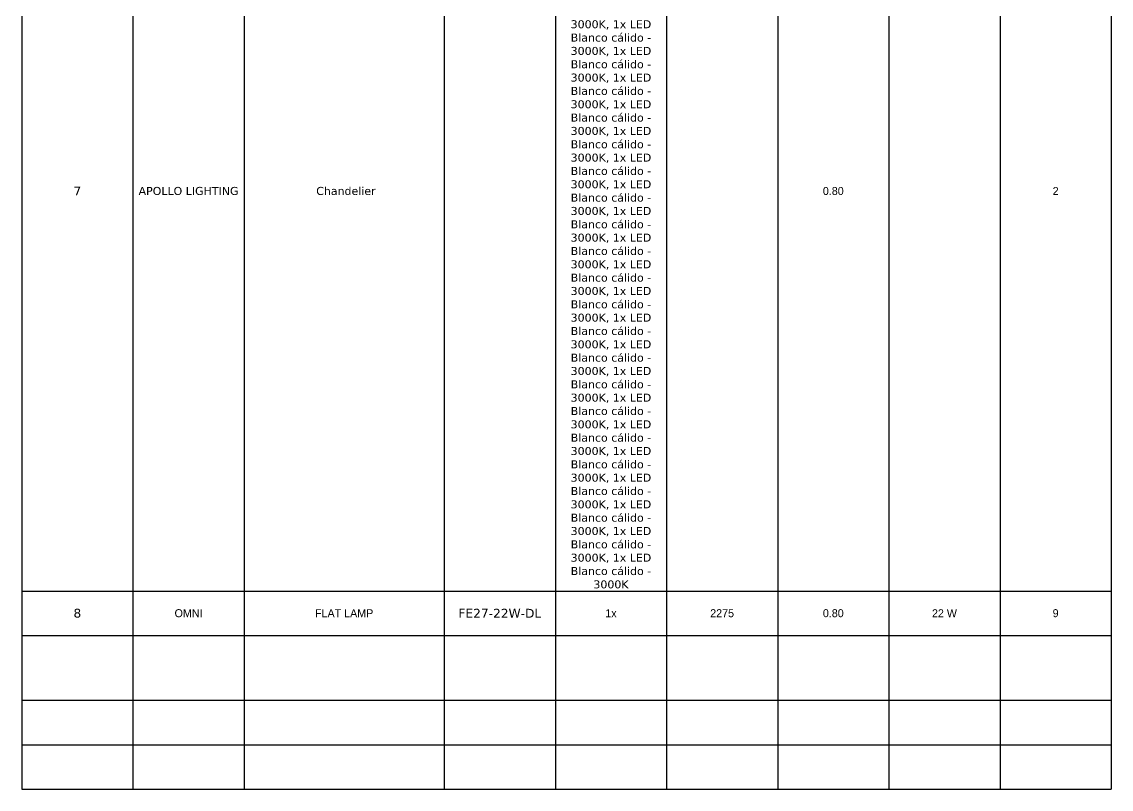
# Model space of a CAD drawing. Header units: inches. Extents: x -2 to 2474, y 1 to 287.
# Drawn here: x 207.2 to 282.7, y 154.2 to 207.4 of the extents above; entities that cross this region are included whole.
import ezdxf

# ---------------------------------------------------------------- set-up
doc = ezdxf.new("R2010")
doc.units = ezdxf.units.IN
doc.header["$MEASUREMENT"] = 0
doc.layers.add('DLX_LUMKEY', color=7, linetype='Continuous', true_color=0x969696)
doc.styles.add('TableTextStyle', font='')
doc.styles.get('TableTextStyle').set_extended_font_data('VERDANA.TTF')

# ---------------------------------------------------------------- blocks, each defined once
blk = doc.blocks.new('*T3')
at = {"layer": 'DLX_LUMKEY', "color": 0, "linetype": 'ByBlock', "lineweight": -2, "transparency": 16777216}
for p, q in [((0, 0), (75.505, 0)), ((0, 0), (0, -93.885)), ((75.505, 0), (75.505, -93.885)), ((0, -3.082), (75.505, -3.082)), ((7.705, -3.082), (7.705, -93.885)), ((15.409, -3.082), (15.409, -93.885)), ((29.277, -3.082), (29.277, -93.885)), ((36.982, -3.082), (36.982, -93.885)), ((44.686, -3.082), (44.686, -93.885)), ((52.391, -3.082), (52.391, -93.885)), ((60.095, -3.082), (60.095, -93.885)), ((67.8, -3.082), (67.8, -93.885)), ((0, -6.164), (75.505, -6.164)), ((0, -9.245), (75.505, -9.245)), ((0, -12.342), (75.505, -12.342)), ((0, -15.423), (75.505, -15.423)), ((0, -18.505), (75.505, -18.505)), ((0, -21.587), (75.505, -21.587)), ((0, -24.669), (75.505, -24.669)), ((0, -80.142), (75.505, -80.142)), ((0, -83.224), (75.505, -83.224)), ((0, -87.721), (75.505, -87.721)), ((0, -90.803), (75.505, -90.803)), ((0, -93.885), (75.505, -93.885))]:
    blk.add_line(p, q, dxfattribs=at)
at = {"layer": 'DLX_LUMKEY', "color": 0, "transparency": 16777216, "attachment_point": 5, "style": 'TableTextStyle'}
for s, insert, char_height, width in [('Luminaire list (Building 1, Story 1)', (37.752, -1.541), 0.61636, 75.13478), ('Index', (3.852, -4.623), 0.6164, 7.33473), ('Manufacturer', (11.557, -4.623), 0.61636, 7.33473), ('Article name', (22.343, -4.623), 0.61636, 13.49837), ('Item number', (33.13, -4.623), 0.61636, 7.33473), ('Fitting', (40.834, -4.623), 0.6164, 7.33473), ('Luminous flux', (48.539, -4.623), 0.61636, 7.33473), ('Light loss factor', (56.243, -4.623), 0.61636, 7.33473), ('Connected load', (63.948, -4.623), 0.61636, 7.33473), ('Quantity', (71.652, -4.623), 0.6164, 7.33473), ('1', (3.852, -7.705), 0.616, 7.33473), ('AKARI', (11.557, -7.705), 0.6164, 7.33473), ('T8 LED TUBE LIGHT', (22.343, -7.705), 0.61636, 13.49837), ('ALED-T818DL', (33.13, -7.705), 0.61636, 7.33473), ('2x ', (40.834, -7.705), 0.6164, 7.33473), ('3200 lm', (48.539, -7.705), 0.6164, 7.33473), ('0.80', (56.243, -7.705), 0.6164, 7.33473), ('18 W', (63.948, -7.705), 0.6164, 7.33473), ('161', (71.652, -7.705), 0.6164, 7.33473), ('2', (3.852, -10.794), 0.616, 7.33473), ('DUMA', (11.557, -10.794), 0.6164, 7.33473), (' Wall Up/Down LIGHT Narrow Beam', (22.343, -10.794), 0.61636, 13.49837), ('WNFT110-6W-BK65', (33.13, -10.794), 0.61636, 7.33473), ('2x LED ', (40.834, -10.794), 0.6164, 7.33473), ('220 lm', (48.539, -10.794), 0.6164, 7.33473), ('0.80', (56.243, -10.794), 0.6164, 7.33473), ('6 W', (63.948, -10.794), 0.6164, 7.33473), ('13', (71.652, -10.794), 0.6164, 7.33473), ('3', (3.852, -13.883), 0.616, 7.33473), ('AKARI', (11.557, -13.883), 0.6164, 7.33473), ('T5 LED TUBE LIGHT', (22.343, -13.883), 0.61636, 13.49837), ('ALED- T5 1.2DL', (33.13, -13.883), 0.61636, 7.33473), ('1x ', (40.834, -13.883), 0.6164, 7.33473), ('1200 lm', (48.539, -13.883), 0.6164, 7.33473), ('0.80', (56.243, -13.883), 0.6164, 7.33473), ('12 W', (63.948, -13.883), 0.6164, 7.33473), ('47', (71.652, -13.883), 0.6164, 7.33473), ('4', (3.852, -16.964), 0.616, 7.33473), ('AKARI', (11.557, -16.964), 0.6164, 7.33473), ('LED PREMIERE BULB E27', (22.343, -16.964), 0.61636, 13.49837), ('APLED-3-20DL', (33.13, -16.964), 0.61636, 7.33473), ('1x ', (40.834, -16.964), 0.6164, 7.33473), ('2800 lm', (48.539, -16.964), 0.6164, 7.33473), ('0.80', (56.243, -16.964), 0.6164, 7.33473), ('20 W', (63.948, -16.964), 0.6164, 7.33473), ('125', (71.652, -16.964), 0.6164, 7.33473), ('DOWNLIGHT RECESSED MOUNTED LIGHTING', (22.343, -20.046), 0.61636, 13.49837), ('5', (3.852, -20.046), 0.616, 7.33473), ('DUMA', (11.557, -20.046), 0.6164, 7.33473), ('DLDF-SGL-18W', (33.13, -20.046), 0.61636, 7.33473), ('1x ', (40.834, -20.046), 0.6164, 7.33473), ('1550 lm', (48.539, -20.046), 0.6164, 7.33473), ('0.80', (56.243, -20.046), 0.6164, 7.33473), ('18 W', (63.948, -20.046), 0.6164, 7.33473), ('80', (71.652, -20.046), 0.6164, 7.33473), ('LED-GU10-5W COB/WW', (33.13, -23.128), 0.61636, 7.33473), ('6', (3.852, -23.128), 0.616, 7.33473), ('LANDLITE', (11.557, -23.128), 0.6164, 7.33473), ('MR-16', (22.343, -23.128), 0.6164, 13.49837), ('1x ', (40.834, -23.128), 0.6164, 7.33473), ('450 lm', (48.539, -23.128), 0.6164, 7.33473), ('0.80', (56.243, -23.128), 0.6164, 7.33473), ('5 W', (63.948, -23.128), 0.6164, 7.33473), ('6', (71.652, -23.128), 0.616, 7.33473), ('7', (3.852, -52.405), 0.616, 7.33473), ('8', (3.852, -81.683), 0.616, 7.33473), ('FE27-22W-DL', (33.13, -81.683), 0.61636, 7.33473)]:
    blk.add_mtext(s, dxfattribs=dict(at, insert=insert, char_height=char_height, width=width))
at = {"layer": 'DLX_LUMKEY', "color": 0, "transparency": 16777216, "attachment_point": 5}
for s, insert, char_height, width in [('{\\fVERDANA.TTF|b0|i0|c0|p34;1x LED Blanco cálido - 3000K, 1x LED Blanco cálido - 3000K, 1x LED Blanco cálido - 3000K, 1x LED Blanco cálido - 3000K, 1x LED Blanco cálido - 3000K, 1x LED Blanco cálido - 3000K, 1x LED Blanco cálido - 3000K, 1x LED Blanco cálido - 3000K, 1x LED Blanco cálido - 3000K, 1x LED Blanco cálido - 3000K, 1x LED Blanco cálido - 3000K, 1x LED Blanco cálido - 3000K, 1x LED Blanco cálido - 3000K, 1x LED Blanco cálido - 3000K, 1x LED Blanco cálido - 3000K, 1x LED Blanco cálido - 3000K, 1x LED Blanco cálido - 3000K, 1x LED Blanco cálido - 3000K, 1x LED Blanco cálido - 3000K, 1x LED Blanco cálido - 3000K, 1x LED Blanco cálido - 3000K, 1x LED Blanco cálido - 3000K, 1x LED Blanco cálido - 3000K, 1x LED Blanco cálido - 3000K, 1x LED Blanco cálido - 3000K, 1x LED Blanco cálido - 3000K, 1x LED Blanco cálido - 3000K, 1x LED Blanco cálido - 3000K, 1x LED Blanco cálido - 3000K, 1x LED Blanco cálido - 3000K}', (40.834, -52.405), 0.554728, 7.33473), ('{\\fVERDANA.TTF|b0|i0|c0|p34;APOLLO LIGHTING}', (11.557, -52.405), 0.55473, 7.33473), ('{\\fVERDANA.TTF|b0|i0|c0|p34; Chandelier}', (22.343, -52.405), 0.55473, 13.49837), ('0.80', (56.243, -52.405), 0.5547, 7.33473), ('2', (71.652, -52.405), 0.555, 7.33473), ('OMNI', (11.557, -81.683), 0.5547, 7.33473), ('FLAT LAMP', (22.343, -81.683), 0.5547, 13.49837), ('1x', (40.834, -81.683), 0.5547, 7.33473), ('2275', (48.539, -81.683), 0.5547, 7.33473), ('0.80', (56.243, -81.683), 0.5547, 7.33473), ('22 W', (63.948, -81.683), 0.5547, 7.33473), ('9', (71.652, -81.683), 0.555, 7.33473)]:
    blk.add_mtext(s, dxfattribs=dict(at, insert=insert, char_height=char_height, width=width))

msp = doc.modelspace()

# ---------------------------------------------------------------- block references
msp.add_blockref('*T3', (207.16265, 248.07297))

doc.saveas('drawing.dxf')
